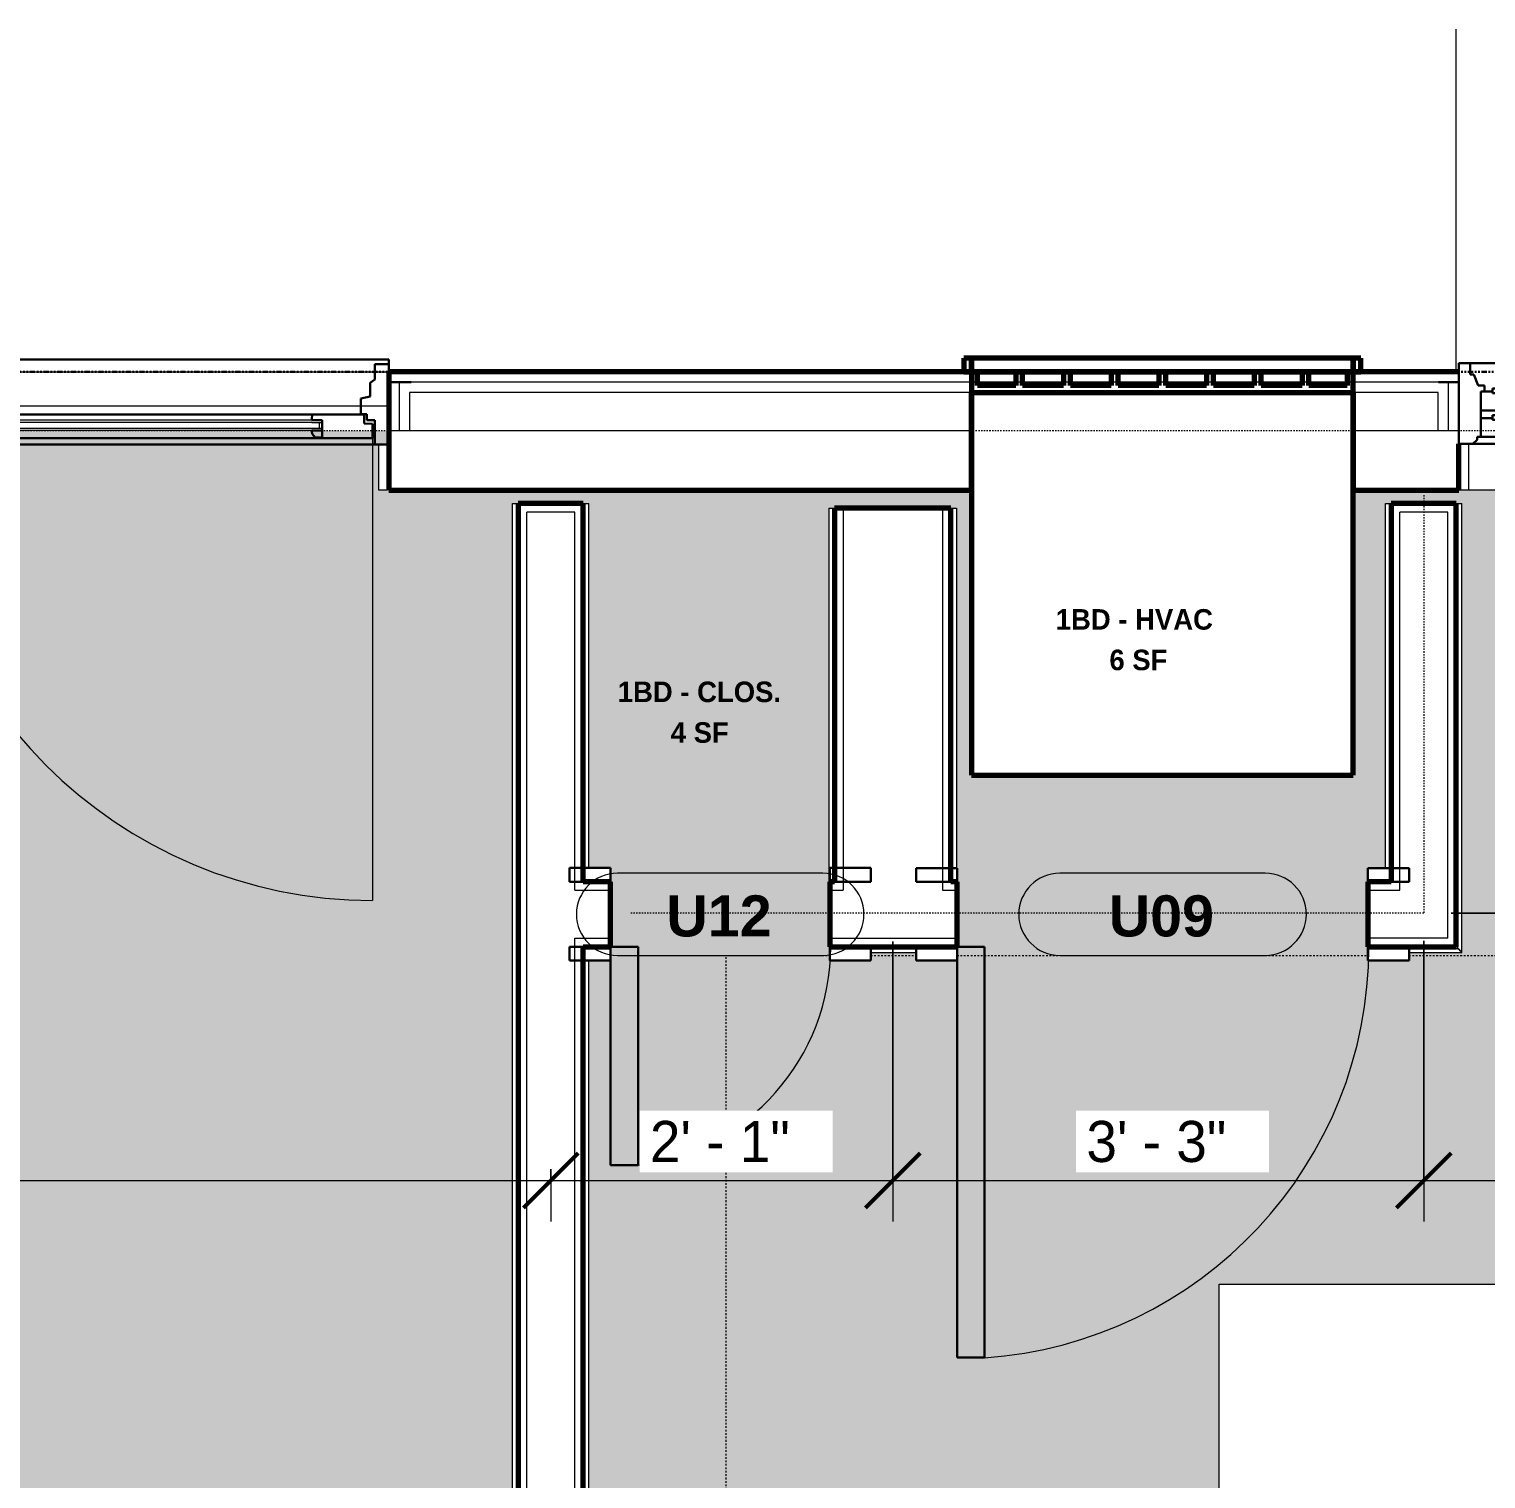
# Model space of a CAD drawing. Header units: inches. Extents: x 3011 to 5543, y -20 to 12119.
# Drawn here: x 4246.5 to 4352.9, y 10741.7 to 10847.5 of the extents above; entities that cross this region are included whole.
import ezdxf

# ---------------------------------------------------------------- set-up
doc = ezdxf.new("R2010")
doc.units = ezdxf.units.IN
doc.header["$MEASUREMENT"] = 0
for name, pattern in [('Dash', [0.25, 0.125, -0.125]), ('Dash 3_32_', [0.1875, 0.09375, -0.09375]), ('Double Dash 3_8_', [1, 0.375, -0.125, 0.125, -0.125, 0.125, -0.125])]:
    doc.linetypes.add(name, pattern=pattern)
for name, color, linetype, lineweight in [('0-2', 10, 'Continuous', 5), ('0-3', 50, 'Continuous', 9), ('0-4', 10, 'Double Dash 3_8_', 30), ('A-ANNO-DIMS', 211, 'Continuous', 9), ('A-ANNO-DIMS-32', 211, 'Continuous', 9), ('A-AREA-IDEN', 2, 'Continuous', 9), ('A-DETL-1', 90, 'Dash 3_32_', 18), ('A-DOOR', 31, 'Continuous', 18), ('A-DOOR-1', 10, 'Continuous', 30), ('A-DOOR-2', 50, 'Continuous', 9), ('A-DOOR-3', 31, 'Continuous', 9), ('A-DOOR-4', 31, 'Continuous', 30), ('A-DOOR-FRAM-1', 50, 'Continuous', 9), ('A-DOOR-FRAM-2', 10, 'Continuous', 30), ('A-DOOR-FRAM-3', 31, 'Continuous', 30), ('A-DOOR-GLAZ-1', 50, 'Continuous', 9), ('A-DOOR-IDEN', 31, 'Continuous', 9), ('A-FLOR-2', 250, 'Continuous', 18), ('A-GENM-1', 7, 'Continuous', 70), ('A-GLAZ-1', 10, 'Continuous', 30), ('A-GLAZ-2', 50, 'Continuous', 9), ('A-WALL', 113, 'Continuous', 18), ('A-WALL-1', 113, 'Continuous', 70), ('A-WALL-3', 250, 'Continuous', 18), ('A-WALL-4', 7, 'Continuous', 70), ('C-PROP-LINE-1', 10, 'Double Dash 3_8_', 30), ('I-FURN', 30, 'Continuous', 9), ('I-FURN-HDLN', 30, 'Dash', 9), ('I-WALL', 2, 'Continuous', 18), ('I-WALL-3', 2, 'Continuous', 70)]:
    doc.layers.add(name, color=color, linetype=linetype, lineweight=lineweight)
doc.layers.add('A-AREA-PATT-1', color=255, linetype='Continuous', lineweight=9, transparency=1)
doc.styles.add('Arial_B', font='arialbd.ttf', dxfattribs={"height": 3})
doc.styles.add('Century Gothic', font='ufonts.com_century-gothic.ttf', dxfattribs={"height": 3})
doc.styles.add('Century Gothic_B_1', font='GOTHICB.TTF', dxfattribs={"height": 1.5})
doc.dimstyles.new('OD_1__HACK_2_1', dxfattribs={"dimscale": 12, "dimtxt": 3.132505, "dimasz": 0.333333, "dimexe": 0.25, "dimexo": 0.166667, "dimgap": 0.041667, "dimtad": 1, "dimdec": 0, "dimzin": 3, "dimdsep": 46, "dimlunit": 4, "dimtxsty": 'Century Gothic', "dimblk1": 'OBLIQUE', "dimblk2": 'OBLIQUE', "dimsah": 1, "dimcen": 0.09, "dimdle": 0.25, "dimazin": 0, "dimtfac": 1, "dimtdec": 4, "dimtix": 1, "dimtmove": 0, "dimatfit": 3, "dimfxl": 1, "dimtvp": 1, "dimtfill": 1, "dimfrac": 2, "dimtolj": 1, "dimtzin": 0, "dimarcsym": 2})

# ---------------------------------------------------------------- blocks, each defined once
blk = doc.blocks.new('Door-Inswing-Andersen-400_Series-Single - 3_ 0-1_8_ x 7_ 11 1_2_ - 1ST FLOOR-2896373-1ST FLOOR - 1BD B - ADA TYPE B')
at = {"layer": 'A-DOOR-1'}
for p, q in [((-16.26, 1.19), (-16.26, 0.54)), ((-16.26, 1.19), (-12.44, 1.19)), ((-12.44, 0.87), (-12.47, 1.19)), ((12.44, 1.19), (-12.44, 1.19)), ((16.26, 1.19), (12.44, 1.19)), ((12.44, 0.87), (12.47, 1.19)), ((16.26, 1.19), (16.26, 0.54)), ((-16.26, 0.54), (-16.87, 0.53)), ((-16.87, 0.53), (-16.87, -0.53)), ((-13.19, 0.78), (-12.44, 0.78)), ((-13.19, -0.53), (-13.19, 0.78)), ((-12.44, 0.03), (-13.19, 0.03)), ((-12.44, 0.78), (-12.44, 0.87)), ((-12.44, -0.03), (-12.44, 0.03)), ((12.44, 0.78), (12.44, 0.87)), ((13.19, 0.78), (12.44, 0.78)), ((12.44, 0.03), (13.19, 0.03)), ((12.44, -0.03), (12.44, 0.03)), ((13.19, -0.53), (13.19, 0.78)), ((16.26, 0.54), (16.87, 0.53)), ((16.87, 0.53), (16.87, -0.53)), ((-16.87, -0.53), (-12.44, -0.53)), ((-13.19, -0.47), (-12.67, -0.47)), ((-13.19, -0.53), (-13.19, -0.47)), ((-12.67, -0.47), (-12.47, -0.22)), ((-12.47, -0.22), (-12.44, -0.03)), ((12.44, -0.53), (-12.44, -0.53)), ((12.47, -0.22), (12.44, -0.03)), ((16.87, -0.53), (12.44, -0.53)), ((12.67, -0.47), (12.47, -0.22)), ((13.19, -0.47), (12.67, -0.47)), ((13.19, -0.53), (13.19, -0.47))]:
    blk.add_line(p, q, dxfattribs=at)
at = {"layer": 'A-DOOR-2'}
blk.add_line((16.87, -0.53), (16.87, -34.28), dxfattribs=at)
blk.add_arc((16.87, -0.53), 33.75, 180, 270, dxfattribs=at)
at = {"layer": 'A-DOOR-FRAM-1'}
for p, q in [((-17.31, -1), (-17.94, -1)), ((-17.94, -1), (-17.94, -4.31)), ((-17.31, -4.31), (-17.31, -1)), ((17.94, -1), (17.31, -1)), ((17.31, -1), (17.31, -4.31)), ((17.94, -4.31), (17.94, -1)), ((-17.94, -4.31), (-17.31, -4.31)), ((17.31, -4.31), (17.94, -4.31))]:
    blk.add_line(p, q, dxfattribs=at)
at = {"layer": 'A-DOOR-FRAM-2'}
for p, q in [((18.06, 5.22), (-18.06, 5.22)), ((-18.06, 5.22), (-18.06, 4.31)), ((-18.06, 4.87), (-18.06, -1)), ((-18.06, 4.87), (-17.03, 4.87)), ((-17.03, 3.75), (-17.03, 4.87)), ((17.03, 3.75), (17.03, 4.87)), ((18.06, 4.87), (17.03, 4.87)), ((18.06, 4.31), (18.06, 5.22)), ((18.06, 4.87), (18.06, -1)), ((-19.69, 3.56), (-18.06, 3.56)), ((-16.69, 3.51), (-17.03, 3.75)), ((-16.69, 2.51), (-16.69, 3.51)), ((16.69, 3.51), (17.03, 3.75)), ((16.69, 2.51), (16.69, 3.51)), ((19.69, 3.56), (18.06, 3.56)), ((-16, 2.36), (-16.69, 2.51)), ((-16, 1.22), (-16, 2.36)), ((16, 2.36), (16.69, 2.51)), ((16, 1.22), (16, 2.36)), ((-16.45, 0.78), (-16.45, 1.22)), ((-16.45, 1.22), (-16, 1.22)), ((16.45, 1.22), (16, 1.22)), ((16.45, 0.78), (16.45, 1.22)), ((-17.03, 0.78), (-16.45, 0.78)), ((-17.03, -1), (-17.03, 0.78)), ((17.03, 0.78), (16.45, 0.78)), ((17.03, -1), (17.03, 0.78)), ((-17.69, -1), (-18.06, -1)), ((-18.06, -1), (-17.03, -1)), ((-18.06, -1), (-17.94, -1)), ((-17.31, -1), (17.31, -1)), ((18.06, -1), (17.03, -1)), ((17.94, -1), (18.06, -1))]:
    blk.add_line(p, q, dxfattribs=at)
at = {"layer": 'A-DOOR-GLAZ-1'}
for p, q in [((-12.44, 0.62), (-13.19, 0.62)), ((-13.19, 0.19), (-12.44, 0.19)), ((-12.98, 0.62), (-12.98, 0.19)), ((12.44, 0.78), (-12.44, 0.78)), ((12.44, 0.62), (-12.44, 0.62)), ((12.44, 0.19), (-12.44, 0.19)), ((12.44, 0.03), (-12.44, 0.03)), ((12.44, 0.62), (13.19, 0.62)), ((13.19, 0.19), (12.44, 0.19)), ((12.98, 0.62), (12.98, 0.19))]:
    blk.add_line(p, q, dxfattribs=at)
blk = doc.blocks.new('Window-Double_Hung-Andersen-400_Series-Tilt_Wash - DOUBLE HUNG - COTTAGE - 1ST FLOOR-2889518-1ST FLOOR - 1BD B - ADA TYPE B')
at = {"layer": 'A-GLAZ-1'}
for p, q in [((19.01, 4.94), (-19.01, 4.94)), ((-19.01, 4.94), (-19.01, -0.94)), ((-18.2, 4.94), (-18.2, 4.12)), ((18.2, 4.94), (18.2, 4.12)), ((19.01, -0.94), (19.01, 4.94)), ((-19.01, 3.56), (-20.51, 3.56)), ((-18.2, 4.12), (-17.92, 4.12)), ((-17.92, 4.12), (-17.61, 3.31)), ((-17.61, 3.31), (-17.14, 3.31)), ((-17.14, 3.31), (-17.14, 2.87)), ((17.14, 3.31), (17.14, 2.87)), ((17.61, 3.31), (17.14, 3.31)), ((17.92, 4.12), (17.61, 3.31)), ((18.2, 4.12), (17.92, 4.12)), ((19.01, 3.56), (20.51, 3.56)), ((-17.42, 2.87), (-16.57, 2.87)), ((-17.42, 2.87), (-17.42, -0.44)), ((-15.86, 3.09), (-16.57, 3.09)), ((-16.57, 2.75), (-16.57, 3.09)), ((-15.7, 2.75), (-16.57, 2.75)), ((-16.29, 2.75), (-16.29, 2.12)), ((-15.86, 3.09), (-15.7, 2.75)), ((15.86, 3.09), (15.7, 2.75)), ((15.7, 2.75), (16.57, 2.75)), ((15.86, 3.09), (16.57, 3.09)), ((16.29, 2.75), (16.29, 2.12)), ((16.57, 2.75), (16.57, 3.09)), ((17.42, 2.87), (16.57, 2.87)), ((17.42, 2.87), (17.42, -0.44)), ((-17.42, 1.5), (-15.86, 1.5)), ((-15.86, 1.16), (-16.57, 1.16)), ((-16.57, 0.81), (-16.57, 1.16)), ((-15.7, 2.12), (-16.29, 2.12)), ((-15.86, 1.5), (-15.7, 2.12)), ((-15.86, 1.16), (-15.7, 0.81)), ((15.7, 2.12), (16.29, 2.12)), ((15.86, 1.5), (15.7, 2.12)), ((15.86, 1.16), (15.7, 0.81)), ((17.42, 1.5), (15.86, 1.5)), ((15.86, 1.16), (16.57, 1.16)), ((16.57, 0.81), (16.57, 1.16)), ((-17.42, 0.94), (-16.57, 0.94)), ((-15.7, 0.81), (-16.57, 0.81)), ((-16.29, 0.81), (-16.29, 0.19)), ((-15.7, 0.19), (-16.29, 0.19)), ((-15.86, -0.44), (-15.7, 0.19)), ((15.7, 0.81), (16.57, 0.81)), ((15.7, 0.19), (16.29, 0.19)), ((15.86, -0.44), (15.7, 0.19)), ((16.29, 0.81), (16.29, 0.19)), ((17.42, 0.94), (16.57, 0.94)), ((-19.01, -0.94), (19.01, -0.94)), ((-17.67, -0.66), (-18, -0.94)), ((-17.67, -0.66), (-17.67, -0.44)), ((-17.67, -0.44), (-15.86, -0.44)), ((17.67, -0.44), (15.86, -0.44)), ((17.67, -0.66), (17.67, -0.44)), ((17.67, -0.66), (18, -0.94))]:
    blk.add_line(p, q, dxfattribs=at)
at = {"layer": 'A-GLAZ-2'}
for p, q in [((-16.29, 2.62), (-15.7, 2.62)), ((-16.29, 2.25), (-15.7, 2.25)), ((-15.82, 2.62), (-15.82, 2.25)), ((-15.7, 2.75), (15.7, 2.75)), ((-15.7, 2.62), (15.7, 2.62)), ((-15.7, 2.25), (15.7, 2.25)), ((16.29, 2.62), (15.7, 2.62)), ((16.29, 2.25), (15.7, 2.25)), ((15.82, 2.62), (15.82, 2.25)), ((-15.7, 2.12), (15.7, 2.12)), ((-16.29, 0.69), (-15.7, 0.69)), ((-16.29, 0.31), (-15.7, 0.31)), ((-15.82, 0.69), (-15.82, 0.31)), ((-15.7, 0.81), (15.7, 0.81)), ((-15.7, 0.69), (15.7, 0.69)), ((-15.7, 0.31), (15.7, 0.31)), ((-15.7, 0.19), (15.7, 0.19)), ((16.29, 0.69), (15.7, 0.69)), ((16.29, 0.31), (15.7, 0.31)), ((15.82, 0.69), (15.82, 0.31)), ((18.95, -0.94), (-18.95, -0.94)), ((-18.95, -0.94), (-18.95, -4.31)), ((-18.32, -0.94), (-18.32, -4.31)), ((18.32, -0.94), (18.32, -4.31)), ((18.95, -4.31), (18.95, -0.94)), ((-18.95, -4.31), (18.95, -4.31))]:
    blk.add_line(p, q, dxfattribs=at)
blk = doc.blocks.new('V-Series_EWC4_SPVU_RFA_2015 - 1ST FLOOR-2484708-1ST FLOOR - 1BD B - ADA TYPE B')
at = {"layer": 'A-GENM-1'}
for p, q in [((-3018.92, 10823.49), (-3019.49, 10823.49)), ((-3019.49, 10823.49), (-3019.49, 10822.49)), ((-2991.05, 10823.49), (-3018.92, 10823.49)), ((-3018.92, 10823.49), (-3018.92, 10822.49)), ((-3018.92, 10822.49), (-3018.92, 10823.49)), ((-2991.05, 10822.49), (-2991.05, 10823.49)), ((-2990.49, 10823.49), (-2991.05, 10823.49)), ((-2991.05, 10823.49), (-2991.05, 10822.49)), ((-2990.49, 10822.49), (-2990.49, 10823.49)), ((-3019.49, 10822.49), (-3018.92, 10822.49)), ((-3018.92, 10822.49), (-2991.05, 10822.49)), ((-3018.92, 10822.49), (-3018.92, 10793.05)), ((-3018.49, 10822.49), (-3018.92, 10822.49)), ((-3018.49, 10821.49), (-3018.49, 10822.49)), ((-3015.19, 10822.49), (-3015.69, 10822.49)), ((-3015.69, 10822.49), (-3015.69, 10821.49)), ((-3015.19, 10821.49), (-3015.19, 10822.49)), ((-3011.7, 10822.49), (-3012.2, 10822.49)), ((-3012.2, 10822.49), (-3012.2, 10821.49)), ((-3011.7, 10821.49), (-3011.7, 10822.49)), ((-3008.22, 10822.49), (-3008.72, 10822.49)), ((-3008.72, 10822.49), (-3008.72, 10821.49)), ((-3008.22, 10821.49), (-3008.22, 10822.49)), ((-3004.74, 10822.49), (-3005.24, 10822.49)), ((-3005.24, 10822.49), (-3005.24, 10821.49)), ((-3004.74, 10821.49), (-3004.74, 10822.49)), ((-3001.25, 10822.49), (-3001.75, 10822.49)), ((-3001.75, 10822.49), (-3001.75, 10821.49)), ((-3001.25, 10821.49), (-3001.25, 10822.49)), ((-2997.77, 10822.49), (-2998.27, 10822.49)), ((-2998.27, 10822.49), (-2998.27, 10821.49)), ((-2997.77, 10821.49), (-2997.77, 10822.49)), ((-2994.28, 10822.49), (-2994.78, 10822.49)), ((-2994.78, 10822.49), (-2994.78, 10821.49)), ((-2994.28, 10821.49), (-2994.28, 10822.49)), ((-2991.05, 10822.49), (-2991.49, 10822.49)), ((-2991.49, 10822.49), (-2991.49, 10821.49)), ((-2991.05, 10822.49), (-2990.49, 10822.49)), ((-2991.05, 10793.05), (-2991.05, 10822.49)), ((-3015.69, 10821.49), (-3018.49, 10821.49)), ((-3012.2, 10821.49), (-3015.19, 10821.49)), ((-3008.72, 10821.49), (-3011.7, 10821.49)), ((-3005.24, 10821.49), (-3008.22, 10821.49)), ((-3001.75, 10821.49), (-3004.74, 10821.49)), ((-2998.27, 10821.49), (-3001.25, 10821.49)), ((-2994.78, 10821.49), (-2997.77, 10821.49)), ((-2991.49, 10821.49), (-2994.28, 10821.49)), ((-3018.92, 10793.05), (-2991.05, 10793.05))]:
    blk.add_line(p, q, dxfattribs=at)
blk = doc.blocks.new('Family - ___-2835903-1ST FLOOR - 1BD B - ADA TYPE B')
at = {"layer": 'C-PROP-LINE-1'}
blk.add_line((-2913.3, 10822.49), (-3207.33, 10822.49), dxfattribs=at)
blk = doc.blocks.new('CTR - 1st Phase - Shell_rvt-6-1ST FLOOR - 1BD B - ADA TYPE B')
at = {"layer": 'A-FLOR-2'}
for p, q in [((-2983.52, 10822.49), (-2983.52, 10847.52)), ((-3061.46, 10819.99), (-3097.59, 10819.99))]:
    blk.add_line(p, q, dxfattribs=at)
at = {"layer": 'A-WALL-3'}
for p, q in [((-3097.59, 10822.49), (-3061.46, 10822.49)), ((-3060.71, 10821.74), (-3060.71, 10818.18)), ((-2984.09, 10821.74), (-3060.71, 10821.74)), ((-2984.09, 10818.18), (-2984.09, 10821.74)), ((-3059.96, 10820.99), (-3059.96, 10818.18)), ((-3018.92, 10820.99), (-3059.96, 10820.99)), ((-2984.84, 10820.99), (-2991.05, 10820.99)), ((-2984.84, 10818.18), (-2984.84, 10820.99)), ((-3061.46, 10819.99), (-3097.59, 10819.99)), ((-3060.71, 10818.18), (-3061.46, 10818.18)), ((-3059.96, 10818.18), (-3060.71, 10818.18)), ((-3018.92, 10818.18), (-3059.96, 10818.18)), ((-2984.84, 10818.18), (-2991.05, 10818.18)), ((-2984.09, 10818.18), (-2984.84, 10818.18)), ((-2983.34, 10818.18), (-2984.09, 10818.18)), ((-2983.27, 10813.86), (-2983.34, 10813.86))]:
    blk.add_line(p, q, dxfattribs=at)
at = {"layer": 'A-WALL-4'}
for p, q in [((-2983.34, 10822.49), (-3061.46, 10822.49)), ((-3061.46, 10822.49), (-3061.46, 10813.86)), ((-3018.92, 10813.86), (-3018.92, 10820.99)), ((-3018.92, 10820.99), (-2991.05, 10820.99)), ((-2991.05, 10820.99), (-2991.05, 10813.86)), ((-2983.34, 10813.86), (-2983.34, 10817.24)), ((-3061.46, 10813.86), (-3018.92, 10813.86)), ((-2991.05, 10813.86), (-2983.34, 10813.86))]:
    blk.add_line(p, q, dxfattribs=at)
at = {"layer": '0-3'}
for name, p in [('Door-Inswing-Andersen-400_Series-Single - 3_ 0-1_8_ x 7_ 11 1_2_ - 1ST FLOOR-2896373-1ST FLOOR - 1BD B - ADA TYPE B', (-3079.52, 10818.18)), ('V-Series_EWC4_SPVU_RFA_2015 - 1ST FLOOR-2484708-1ST FLOOR - 1BD B - ADA TYPE B', (0, 0)), ('Window-Double_Hung-Andersen-400_Series-Tilt_Wash - DOUBLE HUNG - COTTAGE - 1ST FLOOR-2889518-1ST FLOOR - 1BD B - ADA TYPE B', (-2964.32, 10818.18))]:
    blk.add_blockref(name, p, dxfattribs=at)
at = {"layer": '0-4'}
blk.add_blockref('Family - ___-2835903-1ST FLOOR - 1BD B - ADA TYPE B', (0, 0), dxfattribs=at)
blk = doc.blocks.new('Basic Wall _ INT - W4BØF - _5_8 GYP - 2X4 WOOD_BATT_ - 5_8 GYP_ - ___-2682874-1ST FLOOR - 1BD B - ADA TYPE B')
at = {"layer": 'A-WALL'}
for p, q in [((-3052.43, 10812.89), (-3052.15, 10812.89)), ((-3052.43, 10661.71), (-3052.43, 10812.89)), ((-3052.15, 10812.89), (-3052.15, 10661.71)), ((-3052.15, 10812.89), (-3052.06, 10812.89)), ((-3052.06, 10812.89), (-3052.02, 10812.89))]:
    blk.add_line(p, q, dxfattribs=at)
blk = doc.blocks.new('Basic Wall _ INT - W4BØF - _5_8 GYP - 2X4 WOOD_BATT_ - 5_8 GYP_ - ___-2682873-1ST FLOOR - 1BD B - ADA TYPE B')
at = {"layer": 'A-WALL'}
for p, q in [((-3047.27, 10812.89), (-3047.23, 10812.89)), ((-3047.23, 10812.89), (-3047.15, 10812.89)), ((-3047.15, 10786.26), (-3047.15, 10812.89)), ((-3047.15, 10812.89), (-3046.86, 10812.89)), ((-3046.86, 10786.26), (-3046.86, 10812.89)), ((-3047.15, 10661.71), (-3047.15, 10779.51)), ((-3046.86, 10661.71), (-3046.86, 10779.51))]:
    blk.add_line(p, q, dxfattribs=at)
blk = doc.blocks.new('Bed-Standard - King 78_ x 80_-1379907-1ST FLOOR - 1BD B - ADA TYPE B')
at = {"layer": 'I-FURN'}
for p, q in [((-28.31, 41.8), (49.69, 41.8)), ((49.69, 41.8), (49.69, -38.2))]:
    blk.add_line(p, q, dxfattribs=at)
at = {"layer": 'I-FURN-HDLN'}
for p, q in [((-64.31, 77.8), (73.69, 77.8)), ((73.69, 77.8), (73.69, 70.24)), ((73.69, 67.24), (73.69, 63.95)), ((73.69, 60.95), (73.69, 30.95)), ((73.69, 27.95), (73.69, -38.2))]:
    blk.add_line(p, q, dxfattribs=at)
blk = doc.blocks.new('Basic Wall _ INT - W4BØF - _5_8 GYP - 2X4 WOOD_BATT_ - 5_8 GYP_ - ___-3240540-1ST FLOOR - 1BD B - ADA TYPE B')
at = {"layer": 'A-WALL'}
for p, q in [((-2988.69, 10812.89), (-2988.4, 10812.89)), ((-2988.69, 10786.26), (-2988.69, 10812.89)), ((-2988.4, 10812.89), (-2988.4, 10786.26)), ((-2988.4, 10812.89), (-2988.32, 10812.89)), ((-2988.32, 10812.89), (-2988.27, 10812.89))]:
    blk.add_line(p, q, dxfattribs=at)
blk = doc.blocks.new('Basic Wall _ INT - W4BØF - _5_8 GYP - 2X4 WOOD_BATT_ - 5_8 GYP_ - ___-3240541-1ST FLOOR - 1BD B - ADA TYPE B')
at = {"layer": 'A-WALL'}
for p, q in [((-2983.52, 10812.89), (-2983.48, 10812.89)), ((-2983.48, 10812.89), (-2983.4, 10812.89)), ((-2983.4, 10780.39), (-2983.4, 10812.89)), ((-2983.4, 10812.89), (-2983.11, 10812.89)), ((-2983.11, 10780.1), (-2983.11, 10812.89))]:
    blk.add_line(p, q, dxfattribs=at)
at = {"layer": 'A-WALL', "flags": 128}
for points in [[(-2983.4, 10780.39), (-2983.4, 10780.39), (-2983.41, 10780.4), (-2983.42, 10780.41), (-2983.44, 10780.43), (-2983.46, 10780.45), (-2983.48, 10780.47)], [(-2983.11, 10780.1), (-2983.23, 10780.22), (-2983.32, 10780.31), (-2983.38, 10780.37), (-2983.4, 10780.39)]]:
    blk.add_lwpolyline(points, dxfattribs=at)
blk = doc.blocks.new('Basic Wall _ INT - W4BØF - _5_8 GYP - 2X4 WOOD_BATT_ - 5_8 GYP_ - ___-3240543-1ST FLOOR - 1BD B - ADA TYPE B')
at = {"layer": 'A-WALL'}
for p, q in [((-3026.27, 10780.39), (-3022.97, 10780.39)), ((-3026.27, 10780.1), (-3022.97, 10780.1)), ((-2986.97, 10780.39), (-2983.4, 10780.39)), ((-2986.97, 10780.1), (-2983.11, 10780.1))]:
    blk.add_line(p, q, dxfattribs=at)
at = {"layer": 'A-WALL', "flags": 128}
for points in [[(-2983.48, 10780.47), (-2983.46, 10780.45), (-2983.44, 10780.43), (-2983.42, 10780.41), (-2983.41, 10780.4), (-2983.4, 10780.39), (-2983.4, 10780.39)], [(-2983.4, 10780.39), (-2983.38, 10780.37), (-2983.32, 10780.31), (-2983.23, 10780.22), (-2983.11, 10780.1)]]:
    blk.add_lwpolyline(points, dxfattribs=at)
blk = doc.blocks.new('SWING - SINGLE - FLUSH - 30_ x 80_ - MAGIC PAK DOOR - ACOUSTICAL SEAL-3199413-1ST FLOOR - 1BD B - ADA TYPE B')
at = {"layer": 'A-DOOR-3'}
blk.add_arc((15, 2.375), 30.067, 93.81407, 180, dxfattribs=at)
at = {"layer": 'A-DOOR-4'}
for p, q in [((13, 2.375), (13, 32.375)), ((15, 32.375), (13, 32.375)), ((15, 2.375), (15, 32.375)), ((15, 2.375), (13, 2.375))]:
    blk.add_line(p, q, dxfattribs=at)
at = {"layer": 'A-DOOR-FRAM-3'}
for p, q in [((-15, 3.375), (-18, 3.375)), ((-18, 3.375), (-18, 2.375)), ((-15, 2.375), (-15, 3.375)), ((18, 3.375), (15, 3.375)), ((15, 3.375), (15, 2.375)), ((18, 2.375), (18, 3.375)), ((-18, 2.375), (-15, 2.375)), ((15, 2.375), (18, 2.375)), ((-15, -2.375), (-18, -2.375)), ((-18, -2.375), (-18, -3.375)), ((-15, -3.375), (-15, -2.375)), ((18, -2.375), (15, -2.375)), ((15, -2.375), (15, -3.375)), ((18, -3.375), (18, -2.375)), ((-18, -3.375), (-15, -3.375)), ((15, -3.375), (18, -3.375))]:
    blk.add_line(p, q, dxfattribs=at)
blk = doc.blocks.new('SWING - SINGLE - FLUSH - 1-4 X 6-8 PASSAGE-3199417-1ST FLOOR - 1BD B - ADA TYPE B')
at = {"layer": 'A-DOOR-3'}
blk.add_arc((8, 2.37), 16.07, 97.1508, 180, dxfattribs=at)
at = {"layer": 'A-DOOR-4'}
for p, q in [((6, 2.37), (6, 18.32)), ((8, 18.32), (6, 18.32)), ((8, 2.37), (8, 18.32)), ((8, 2.37), (6, 2.37))]:
    blk.add_line(p, q, dxfattribs=at)
at = {"layer": 'A-DOOR-FRAM-3'}
for p, q in [((-8, 3.37), (-11, 3.37)), ((-11, 3.37), (-11, 2.37)), ((-8, 2.37), (-8, 3.37)), ((11, 3.37), (8, 3.37)), ((8, 3.37), (8, 2.37)), ((11, 2.37), (11, 3.37)), ((-11, 2.37), (-8, 2.37)), ((8, 2.37), (11, 2.37)), ((-8, -2.38), (-11, -2.38)), ((-11, -2.38), (-11, -3.38)), ((-8, -3.38), (-8, -2.38)), ((11, -2.38), (8, -2.38)), ((8, -2.38), (8, -3.38)), ((11, -3.38), (11, -2.38)), ((-11, -3.38), (-8, -3.38)), ((8, -3.38), (11, -3.38))]:
    blk.add_line(p, q, dxfattribs=at)
blk = doc.blocks.new('Basic Wall _ INT - W8BØF - _5_8 GYP - 2X8 WOOD_BATT_ - 5_8 GYP_ - ___-3240545-1ST FLOOR - 1BD B - ADA TYPE B')
at = {"layer": 'I-WALL'}
for p, q in [((-3020.42, 10812.54), (-3020.38, 10812.54)), ((-3020.38, 10812.54), (-3020.29, 10812.54)), ((-3020.29, 10786.26), (-3020.29, 10812.54)), ((-3020.29, 10812.54), (-3020.01, 10812.54)), ((-3020.01, 10812.54), (-3020.01, 10786.26))]:
    blk.add_line(p, q, dxfattribs=at)
blk = doc.blocks.new('Basic Wall _ INT - W8BØF - _5_8 GYP - 2X8 WOOD_BATT_ - 5_8 GYP_ - ___-3240544-1ST FLOOR - 1BD B - ADA TYPE B')
at = {"layer": 'I-WALL'}
for p, q in [((-3029.33, 10812.54), (-3029.04, 10812.54)), ((-3029.33, 10812.54), (-3029.33, 10785.26)), ((-3029.04, 10812.54), (-3029.04, 10786.26)), ((-3029.04, 10812.54), (-3028.96, 10812.54)), ((-3028.96, 10812.54), (-3028.92, 10812.54)), ((-3029.27, 10785.26), (-3029.33, 10785.26))]:
    blk.add_line(p, q, dxfattribs=at)
blk = doc.blocks.new('DIMBLOCK78-1ST FLOOR - 1BD B - ADA TYPE B')
at = {"layer": 'A-ANNO-DIMS-32'}
for p, q in [((4386.49, 10821.18), (4386.49, 10782.96)), ((4387.32, 10818.18), (4383.49, 10818.18)), ((4386.49, 10818.18), (4387.32, 10818.18)), ((4350.34, 10782.96), (4389.49, 10782.96)), ((4386.49, 10782.96), (4350.34, 10782.96))]:
    blk.add_line(p, q, dxfattribs=at)
at = {"layer": 'A-ANNO-DIMS-32', "lineweight": 50}
for p, q in [((4386.49, 10818.18), (4384.49, 10820.18)), ((4386.49, 10818.18), (4388.49, 10816.18)), ((4386.49, 10782.96), (4384.49, 10784.96)), ((4386.49, 10782.96), (4388.49, 10780.96))]:
    blk.add_line(p, q, dxfattribs=at)
at = {"layer": 'A-ANNO-DIMS-32', "color": 0, "insert": (4382.15, 10794.16), "char_height": 3, "width": 15.394, "attachment_point": 1, "rotation": 90, "line_spacing_factor": 0.984502, "style": 'Century Gothic', "bg_fill": 3, "box_fill_scale": 1.25, "bg_fill_color": 256, "bg_fill_true_color": 13158600, "bg_fill_transparency": 0}
blk.add_mtext('2\' - 11"', dxfattribs=at)
blk = doc.blocks.new('_Oblique')
at = {"color": 0, "linetype": 'ByBlock', "lineweight": -2}
blk.add_line((-0.5, -0.5), (0.5, 0.5), dxfattribs=at)
blk = doc.blocks.new('DIMBLOCK79-1ST FLOOR - 1BD B - ADA TYPE B')
at = {"layer": 'A-ANNO-DIMS-32', "lineweight": 50}
for p, q in [((4386.49, 10782.96), (4384.49, 10784.96)), ((4386.49, 10782.96), (4388.49, 10780.96)), ((4386.49, 10588.91), (4384.49, 10590.91)), ((4386.49, 10588.91), (4388.49, 10586.91))]:
    blk.add_line(p, q, dxfattribs=at)
at = {"layer": 'A-ANNO-DIMS-32'}
for p, q in [((4350.34, 10782.96), (4389.49, 10782.96)), ((4386.49, 10782.96), (4350.34, 10782.96)), ((4386.49, 10782.96), (4386.49, 10588.91)), ((4387.32, 10588.91), (4383.49, 10588.91)), ((4386.49, 10588.91), (4387.32, 10588.91))]:
    blk.add_line(p, q, dxfattribs=at)
at = {"layer": 'A-ANNO-DIMS-32', "color": 0, "insert": (4382.15, 10679.53), "char_height": 3, "width": 15.394, "attachment_point": 1, "rotation": 90, "line_spacing_factor": 0.984502, "style": 'Century Gothic', "bg_fill": 3, "box_fill_scale": 1.25, "bg_fill_color": 256, "bg_fill_true_color": 13158600, "bg_fill_transparency": 0}
blk.add_mtext('16\' - 2"', dxfattribs=at)
blk = doc.blocks.new('DIMBLOCK98-1ST FLOOR - 1BD B - ADA TYPE B')
at = {"layer": 'A-ANNO-DIMS-32', "lineweight": 50}
for p, q in [((4133.54, 10763.45), (4135.54, 10765.45)), ((4284.6, 10763.45), (4286.6, 10765.45)), ((4133.54, 10763.45), (4131.54, 10761.45)), ((4284.6, 10763.45), (4282.6, 10761.45))]:
    blk.add_line(p, q, dxfattribs=at)
at = {"layer": 'A-ANNO-DIMS-32'}
for p, q in [((4133.54, 10764.28), (4133.54, 10760.45)), ((4133.54, 10763.45), (4133.54, 10764.28)), ((4284.6, 10764.28), (4284.6, 10760.45)), ((4284.6, 10763.45), (4284.6, 10764.28)), ((4130.54, 10763.45), (4284.6, 10763.45))]:
    blk.add_line(p, q, dxfattribs=at)
at = {"layer": 'A-ANNO-DIMS-32', "color": 0, "insert": (4202.66, 10767.8), "char_height": 3, "width": 15.394, "attachment_point": 1, "line_spacing_factor": 0.984502, "style": 'Century Gothic', "bg_fill": 3, "box_fill_scale": 1.25, "bg_fill_color": 256, "bg_fill_true_color": 13158600, "bg_fill_transparency": 0}
blk.add_mtext('12\' - 7"', dxfattribs=at)
blk = doc.blocks.new('DIMBLOCK99-1ST FLOOR - 1BD B - ADA TYPE B')
at = {"layer": 'A-ANNO-DIMS-32'}
for p, q in [((4309.57, 10780.89), (4309.57, 10760.45)), ((4309.57, 10763.45), (4309.57, 10780.89)), ((4284.6, 10764.28), (4284.6, 10760.45)), ((4284.6, 10763.45), (4284.6, 10764.28)), ((4284.6, 10763.45), (4309.57, 10763.45))]:
    blk.add_line(p, q, dxfattribs=at)
at = {"layer": 'A-ANNO-DIMS-32', "lineweight": 50}
for p, q in [((4284.6, 10763.45), (4286.6, 10765.45)), ((4309.57, 10763.45), (4311.57, 10765.45)), ((4284.6, 10763.45), (4282.6, 10761.45)), ((4309.57, 10763.45), (4307.57, 10761.45))]:
    blk.add_line(p, q, dxfattribs=at)
at = {"layer": 'A-ANNO-DIMS-32', "color": 0, "insert": (4291.84, 10767.8), "char_height": 3, "width": 12.5897, "attachment_point": 1, "line_spacing_factor": 0.984502, "style": 'Century Gothic', "bg_fill": 3, "box_fill_scale": 1.25, "bg_fill_color": 256, "bg_fill_true_color": 13158600, "bg_fill_transparency": 0}
blk.add_mtext('2\' - 1"', dxfattribs=at)
blk = doc.blocks.new('DIMBLOCK100-1ST FLOOR - 1BD B - ADA TYPE B')
at = {"layer": 'A-ANNO-DIMS-32'}
for p, q in [((4309.57, 10780.89), (4309.57, 10760.45)), ((4309.57, 10763.45), (4309.57, 10780.89)), ((4348.34, 10780.96), (4348.34, 10760.45)), ((4348.34, 10763.45), (4348.34, 10780.96)), ((4309.57, 10763.45), (4348.34, 10763.45))]:
    blk.add_line(p, q, dxfattribs=at)
at = {"layer": 'A-ANNO-DIMS-32', "lineweight": 50}
for p, q in [((4309.57, 10763.45), (4311.57, 10765.45)), ((4348.34, 10763.45), (4350.34, 10765.45)), ((4309.57, 10763.45), (4307.57, 10761.45)), ((4348.34, 10763.45), (4346.34, 10761.45))]:
    blk.add_line(p, q, dxfattribs=at)
at = {"layer": 'A-ANNO-DIMS-32', "color": 0, "insert": (4323.71, 10767.8), "char_height": 3, "width": 12.5897, "attachment_point": 1, "line_spacing_factor": 0.984502, "style": 'Century Gothic', "bg_fill": 3, "box_fill_scale": 1.25, "bg_fill_color": 256, "bg_fill_true_color": 13158600, "bg_fill_transparency": 0}
blk.add_mtext('3\' - 3"', dxfattribs=at)
blk = doc.blocks.new('DIMBLOCK101-1ST FLOOR - 1BD B - ADA TYPE B')
at = {"layer": 'A-ANNO-DIMS-32'}
for p, q in [((4348.34, 10780.96), (4348.34, 10760.45)), ((4348.34, 10763.45), (4348.34, 10780.96)), ((4414.92, 10764.28), (4414.92, 10760.45)), ((4414.92, 10763.45), (4414.92, 10764.28)), ((4348.34, 10763.45), (4417.92, 10763.45))]:
    blk.add_line(p, q, dxfattribs=at)
at = {"layer": 'A-ANNO-DIMS-32', "lineweight": 50}
for p, q in [((4348.34, 10763.45), (4350.34, 10765.45)), ((4414.92, 10763.45), (4416.92, 10765.45)), ((4348.34, 10763.45), (4346.34, 10761.45)), ((4414.92, 10763.45), (4412.92, 10761.45))]:
    blk.add_line(p, q, dxfattribs=at)
at = {"layer": 'A-ANNO-DIMS-32', "color": 0, "insert": (4376.39, 10767.8), "char_height": 3, "width": 12.5897, "attachment_point": 1, "line_spacing_factor": 0.984502, "style": 'Century Gothic', "bg_fill": 3, "box_fill_scale": 1.25, "bg_fill_color": 256, "bg_fill_true_color": 13158600, "bg_fill_transparency": 0}
blk.add_mtext('5\' - 7"', dxfattribs=at)
blk = doc.blocks.new('Door Tag - Type Mark-2601225-1ST FLOOR - 1BD B - ADA TYPE B')
at = {"layer": 'A-DOOR-IDEN'}
for p, q in [((0.234375, 0.09375), (-0.234375, 0.09375)), ((-0.234375, -0.09375), (0.234375, -0.09375))]:
    blk.add_line(p, q, dxfattribs=at)
for centre, start, end in [((-0.234375, 0), 90, 270), ((0.234375, 0), 270, 90)]:
    blk.add_arc(centre, 0.09375, start, end, dxfattribs=at)

msp = doc.modelspace()

# ---------------------------------------------------------------- hatches: boundary and pattern name
at = {"layer": 'A-AREA-PATT-1'}
h = msp.add_hatch(color=256, dxfattribs=at)
h.paths.add_polyline_path([(4273.93, 10594.44), (4281.81, 10594.44), (4281.81, 10621.71), (4281.22, 10621.71), (4281.22, 10624.71), (4284.6, 10624.71), (4284.6, 10658.71), (4281.22, 10658.71), (4281.22, 10661.71), (4281.81, 10661.71), (4281.81, 10812.89), (4284.6, 10812.89), (4284.6, 10813.86), (4272.78, 10813.86), (4272.78, 10818.18), (4236.66, 10818.18), (4236.66, 10813.86), (4129.92, 10813.86), (4129.92, 10813.49), (4134.17, 10813.49), (4134.17, 10726.61), (4149.04, 10726.61), (4149.04, 10725.95), (4149.07, 10725.95), (4149.07, 10725.46), (4149.04, 10725.46), (4149.04, 10710.27), (4149.08, 10710.27), (4149.08, 10709.27), (4149.04, 10709.27), (4149.04, 10708.61), (4145.04, 10708.61), (4145.04, 10672.61), (4149.04, 10672.61), (4149.04, 10671.95), (4149.08, 10671.95), (4149.07, 10670.95), (4149.04, 10670.95), (4149.04, 10655.76), (4149.07, 10655.76), (4149.07, 10655.27), (4149.04, 10655.27), (4149.04, 10654.61), (4134.17, 10654.61), (4134.17, 10594.44), (4158.23, 10594.44), (4158.23, 10604.03), (4174.73, 10604.03), (4174.73, 10594.44), (4188.35, 10594.44), (4188.35, 10604.03), (4204.85, 10604.03), (4204.85, 10594.44), (4217.47, 10594.44), (4217.47, 10604.03), (4233.97, 10604.03), (4233.97, 10594.44), (4244.22, 10594.44)], flags=0)
h.paths.add_polyline_path([(4174.73, 10607.12), (4145.99, 10607.12), (4145.99, 10642.12), (4151.99, 10642.12), (4151.99, 10643.12), (4187.99, 10643.12), (4187.99, 10642.12), (4193.99, 10642.12), (4193.99, 10607.12), (4182.04, 10607.12)], flags=0)
h.paths.add_polyline_path([(4229.32, 10652.12), (4198.32, 10652.12), (4198.32, 10658.12), (4197.32, 10658.12), (4197.32, 10730.12), (4198.32, 10730.12), (4198.32, 10736.12), (4233.32, 10736.12), (4233.32, 10652.12)], flags=0)
h.paths.add_polyline_path([(4151.99, 10745.12), (4151.99, 10746.12), (4145.99, 10746.12), (4145.99, 10781.12), (4193.99, 10781.12), (4193.99, 10746.12), (4187.99, 10746.12), (4187.99, 10745.12)], flags=0)
h.paths.add_polyline_path([(4272.66, 10813.86), (4272.03, 10813.86), (4272.03, 10817.18), (4272.66, 10817.18), (4272.66, 10815.65)], flags=0)
h.paths.add_polyline_path([(4237.41, 10813.86), (4236.78, 10813.86), (4236.78, 10817.18), (4237.41, 10817.18)], flags=0)
h = msp.add_hatch(color=256, dxfattribs=at)
h.paths.add_polyline_path([(4365.81, 10588.91), (4389.29, 10588.92), (4389.29, 10592.29), (4392.29, 10592.29), (4392.29, 10591.7), (4413.67, 10591.7), (4413.67, 10813.49), (4417.92, 10813.49), (4417.92, 10813.86), (4348.34, 10813.86), (4348.34, 10812.89), (4351.13, 10812.89), (4351.13, 10780.1), (4347.27, 10780.1), (4347.27, 10779.51), (4344.27, 10779.51), (4344.27, 10782.89), (4314.27, 10782.89), (4314.27, 10779.51), (4311.27, 10779.51), (4311.27, 10780.1), (4307.97, 10780.1), (4307.97, 10779.51), (4304.97, 10779.51), (4304.97, 10782.89), (4288.97, 10782.89), (4288.97, 10779.51), (4287.39, 10779.51), (4287.39, 10661.71), (4287.97, 10661.71), (4287.97, 10658.71), (4284.6, 10658.71), (4284.6, 10624.71), (4287.97, 10624.71), (4287.97, 10621.71), (4287.39, 10621.71), (4287.39, 10620.13), (4289.22, 10620.13), (4289.22, 10620.46), (4291.72, 10620.46), (4291.72, 10619.71), (4291.97, 10619.71), (4291.97, 10617.34), (4314.97, 10617.34), (4314.97, 10617.71), (4339.97, 10617.71), (4339.97, 10619.71), (4340.22, 10619.71), (4340.22, 10620.46), (4342.72, 10620.46), (4342.72, 10620.13), (4349.71, 10620.13), (4349.71, 10591.7), (4352.29, 10591.7), (4352.29, 10592.29), (4355.29, 10592.29), (4355.29, 10588.91), (4356.63, 10588.91)], flags=0)
h.paths.add_polyline_path([(4412.92, 10657.94), (4394.92, 10657.94), (4394.92, 10675.94), (4412.92, 10675.94), (4412.92, 10659.99)], flags=0)
h.paths.add_polyline_path([(4394.92, 10677.87), (4333.42, 10677.87), (4333.42, 10755.87), (4413.42, 10755.87), (4413.42, 10677.87), (4403.52, 10677.87)], flags=0)
h.paths.add_polyline_path([(4412.92, 10759.87), (4394.92, 10759.87), (4394.92, 10777.87), (4412.92, 10777.87), (4412.92, 10771.11)], flags=0)
for points in [[(4292.31, 10782.89), (4304.97, 10782.89), (4304.97, 10785.26), (4304.91, 10785.26), (4304.91, 10812.54), (4309.57, 10812.54), (4309.57, 10813.86), (4284.6, 10813.86), (4284.6, 10812.89), (4287.39, 10812.89), (4287.39, 10786.26), (4288.97, 10786.26), (4288.97, 10782.89)], [(4314.27, 10782.89), (4344.27, 10782.89), (4344.27, 10786.26), (4345.56, 10786.26), (4345.56, 10812.89), (4348.34, 10812.89), (4348.34, 10813.86), (4343.19, 10813.86), (4343.19, 10793.05), (4315.32, 10793.05), (4315.32, 10813.86), (4309.57, 10813.86), (4309.57, 10812.54), (4314.24, 10812.54), (4314.24, 10786.26), (4314.27, 10786.26), (4314.27, 10783.73)]]:
    msp.add_hatch(color=256, dxfattribs=at).paths.add_polyline_path(points, flags=0)

# ---------------------------------------------------------------- linework, layer by layer
at = {"layer": 'A-DETL-1'}
for p, q in [((4414.92, 10818.18), (4133.54, 10818.18)), ((4348.34, 10813.49), (4348.34, 10782.96)), ((4348.34, 10782.96), (4290.35, 10782.96))]:
    msp.add_line(p, q, dxfattribs=at)
at = {"layer": 'A-WALL'}
for p, q in [((4282.85, 10658.71), (4282.85, 10812.26)), ((4286.35, 10812.26), (4282.85, 10812.26)), ((4286.35, 10784.64), (4286.35, 10812.26)), ((4305.95, 10812.54), (4305.95, 10784.64)), ((4313.2, 10812.54), (4313.2, 10784.64)), ((4346.59, 10784.64), (4346.59, 10812.26)), ((4350.09, 10812.26), (4346.59, 10812.26)), ((4350.09, 10781.14), (4350.09, 10812.26)), ((4286.35, 10784.64), (4288.97, 10784.64)), ((4304.97, 10784.64), (4305.95, 10784.64)), ((4313.2, 10784.64), (4314.27, 10784.64)), ((4344.27, 10784.64), (4346.59, 10784.64)), ((4286.35, 10658.71), (4286.35, 10781.14)), ((4286.35, 10781.14), (4288.97, 10781.14)), ((4304.97, 10781.14), (4314.27, 10781.14)), ((4350.09, 10781.14), (4344.27, 10781.14))]:
    msp.add_line(p, q, dxfattribs=at)
at = {"layer": 'A-WALL-1'}
for p, q in [((4282.22, 10812.89), (4282.22, 10658.71)), ((4286.97, 10812.89), (4282.22, 10812.89)), ((4286.97, 10785.26), (4286.97, 10812.89)), ((4345.97, 10812.89), (4345.97, 10785.26)), ((4350.72, 10812.89), (4345.97, 10812.89)), ((4350.72, 10780.51), (4350.72, 10812.89)), ((4288.97, 10785.26), (4286.97, 10785.26)), ((4288.97, 10780.51), (4288.97, 10785.26)), ((4305.32, 10785.26), (4304.97, 10785.26)), ((4304.97, 10785.26), (4304.97, 10780.51)), ((4314.27, 10785.26), (4313.82, 10785.26)), ((4314.27, 10780.51), (4314.27, 10785.26)), ((4345.97, 10785.26), (4344.27, 10785.26)), ((4344.27, 10785.26), (4344.27, 10780.51)), ((4286.97, 10658.71), (4286.97, 10780.51)), ((4286.97, 10780.51), (4288.97, 10780.51)), ((4304.97, 10780.51), (4314.27, 10780.51)), ((4344.27, 10780.51), (4350.72, 10780.51))]:
    msp.add_line(p, q, dxfattribs=at)
at = {"layer": 'I-WALL-3'}
for p, q in [((4313.82, 10812.54), (4305.32, 10812.54)), ((4305.32, 10812.54), (4305.32, 10785.26)), ((4313.82, 10785.26), (4313.82, 10812.54))]:
    msp.add_line(p, q, dxfattribs=at)

# ---------------------------------------------------------------- block references
at = {"layer": '0-2'}
msp.add_blockref('CTR - 1st Phase - Shell_rvt-6-1ST FLOOR - 1BD B - ADA TYPE B', (7334.24, 0), dxfattribs=at)
at = {"layer": 'A-DOOR', "rotation": 180}
for name, p in [('SWING - SINGLE - FLUSH - 1-4 X 6-8 PASSAGE-3199417-1ST FLOOR - 1BD B - ADA TYPE B', (4296.97, 10782.89)), ('SWING - SINGLE - FLUSH - 30_ x 80_ - MAGIC PAK DOOR - ACOUSTICAL SEAL-3199413-1ST FLOOR - 1BD B - ADA TYPE B', (4329.27, 10782.89))]:
    msp.add_blockref(name, p, dxfattribs=at)
at = {"layer": 'A-WALL'}
for name in ['Basic Wall _ INT - W4BØF - _5_8 GYP - 2X4 WOOD_BATT_ - 5_8 GYP_ - ___-2682874-1ST FLOOR - 1BD B - ADA TYPE B', 'Basic Wall _ INT - W4BØF - _5_8 GYP - 2X4 WOOD_BATT_ - 5_8 GYP_ - ___-2682873-1ST FLOOR - 1BD B - ADA TYPE B', 'Basic Wall _ INT - W4BØF - _5_8 GYP - 2X4 WOOD_BATT_ - 5_8 GYP_ - ___-3240540-1ST FLOOR - 1BD B - ADA TYPE B', 'Basic Wall _ INT - W4BØF - _5_8 GYP - 2X4 WOOD_BATT_ - 5_8 GYP_ - ___-3240541-1ST FLOOR - 1BD B - ADA TYPE B', 'Basic Wall _ INT - W4BØF - _5_8 GYP - 2X4 WOOD_BATT_ - 5_8 GYP_ - ___-3240543-1ST FLOOR - 1BD B - ADA TYPE B']:
    msp.add_blockref(name, (7334.24, 0), dxfattribs=at)
at = {"layer": 'I-FURN', "rotation": 90.0000000000299}
msp.add_blockref('Bed-Standard - King 78_ x 80_-1379907-1ST FLOOR - 1BD B - ADA TYPE B', (4375.21, 10706.19), dxfattribs=at)
at = {"layer": 'I-WALL'}
for name in ['Basic Wall _ INT - W8BØF - _5_8 GYP - 2X8 WOOD_BATT_ - 5_8 GYP_ - ___-3240544-1ST FLOOR - 1BD B - ADA TYPE B', 'Basic Wall _ INT - W8BØF - _5_8 GYP - 2X8 WOOD_BATT_ - 5_8 GYP_ - ___-3240545-1ST FLOOR - 1BD B - ADA TYPE B']:
    msp.add_blockref(name, (7334.24, 0), dxfattribs=at)

# ---------------------------------------------------------------- texts
at = {"layer": 'A-AREA-IDEN', "char_height": 1.5, "attachment_point": 1, "style": 'Century Gothic_B_1'}
for s, insert, width in [('1BD - HVAC', (4321.47, 10805.17), 13.938), ('6 SF', (4325.39, 10802.21), 4.444), ('1BD - CLOS.', (4289.49, 10799.88), 13.837), ('4 SF', (4293.36, 10796.91), 4.444)]:
    msp.add_mtext(s, dxfattribs=dict(at, insert=insert, width=width))

# ---------------------------------------------------------------- next in the draw order: dimensions: what is measured, and where the dimension line sits
at = {"layer": 'A-ANNO-DIMS'}
dim = msp.add_linear_dim(base=(4386.49, 10782.96), p1=(4389.32, 10818.18), p2=(4348.34, 10782.96), angle=90, dimstyle='OD_1__HACK_2_1', override={"dimpost": '<>', "dimfxl": 54.030079}, dxfattribs=at)
dim.commit()
dim.dimension.update_dxf_attribs({"geometry": 'DIMBLOCK78-1ST FLOOR - 1BD B - ADA TYPE B', "text_midpoint": (4384.46, 10800.57)})
dim = msp.add_linear_dim(base=(4284.6, 10763.45), p1=(4133.54, 10766.28), p2=(4284.6, 10766.28), dimstyle='OD_1__HACK_2_1', override={"dimpost": '<>', "dimfxl": 151.053223}, dxfattribs=at)
dim.commit()
dim.dimension.update_dxf_attribs({"geometry": 'DIMBLOCK98-1ST FLOOR - 1BD B - ADA TYPE B', "text_midpoint": (4209.07, 10765.53)})

# ---------------------------------------------------------------- next in the draw order: dimensions: what is measured, and where the dimension line sits
dim = msp.add_linear_dim(base=(4386.49, 10588.91), p1=(4348.34, 10782.96), p2=(4389.32, 10588.91), angle=90, dimstyle='OD_1__HACK_2_1', override={"dimpost": '<>', "dimfxl": 198.329856}, dxfattribs=at)
dim.commit()
dim.dimension.update_dxf_attribs({"geometry": 'DIMBLOCK79-1ST FLOOR - 1BD B - ADA TYPE B', "text_midpoint": (4384.42, 10685.94)})
dim = msp.add_linear_dim(base=(4309.57, 10763.45), p1=(4284.6, 10766.28), p2=(4309.57, 10782.89), dimstyle='OD_1__HACK_2_1', override={"dimpost": '<>', "dimfxl": 29.993804}, dxfattribs=at)
dim.commit()
dim.dimension.update_dxf_attribs({"geometry": 'DIMBLOCK99-1ST FLOOR - 1BD B - ADA TYPE B', "text_midpoint": (4297.08, 10765.49)})

# ---------------------------------------------------------------- next in the draw order: texts
at = {"layer": 'A-DOOR-IDEN', "insert": (4293.04, 10784.27), "char_height": 3, "width": 9.393, "attachment_point": 1, "style": 'Arial_B'}
msp.add_mtext('U12', dxfattribs=at)

# ---------------------------------------------------------------- next in the draw order: dimensions: what is measured, and where the dimension line sits
at = {"layer": 'A-ANNO-DIMS'}
dim = msp.add_linear_dim(base=(4348.34, 10763.45), p1=(4309.57, 10782.89), p2=(4348.34, 10782.96), dimstyle='OD_1__HACK_2_1', override={"dimpost": '<>', "dimfxl": 38.771273}, dxfattribs=at)
dim.commit()
dim.dimension.update_dxf_attribs({"geometry": 'DIMBLOCK100-1ST FLOOR - 1BD B - ADA TYPE B', "text_midpoint": (4328.96, 10765.53)})

# ---------------------------------------------------------------- next in the draw order: block references
at = {"layer": 'A-DOOR-IDEN', "xscale": 31.99999999999999, "yscale": 31.99999999999999, "zscale": 31.99999999999999}
for p in [(4296.97, 10782.89), (4329.27, 10782.89)]:
    msp.add_blockref('Door Tag - Type Mark-2601225-1ST FLOOR - 1BD B - ADA TYPE B', p, dxfattribs=at)

# ---------------------------------------------------------------- next in the draw order: texts
at = {"layer": 'A-DOOR-IDEN', "insert": (4325.34, 10784.27), "char_height": 3, "width": 9.393, "attachment_point": 1, "style": 'Arial_B'}
msp.add_mtext('U09', dxfattribs=at)

# ---------------------------------------------------------------- next in the draw order: dimensions: what is measured, and where the dimension line sits
at = {"layer": 'A-ANNO-DIMS'}
dim = msp.add_linear_dim(base=(4414.92, 10763.45), p1=(4348.34, 10782.96), p2=(4414.92, 10766.28), dimstyle='OD_1__HACK_2_1', override={"dimpost": '<>', "dimfxl": 68.633639}, dxfattribs=at)
dim.commit()
dim.dimension.update_dxf_attribs({"geometry": 'DIMBLOCK101-1ST FLOOR - 1BD B - ADA TYPE B', "text_midpoint": (4381.63, 10765.49)})

doc.saveas('drawing.dxf')
